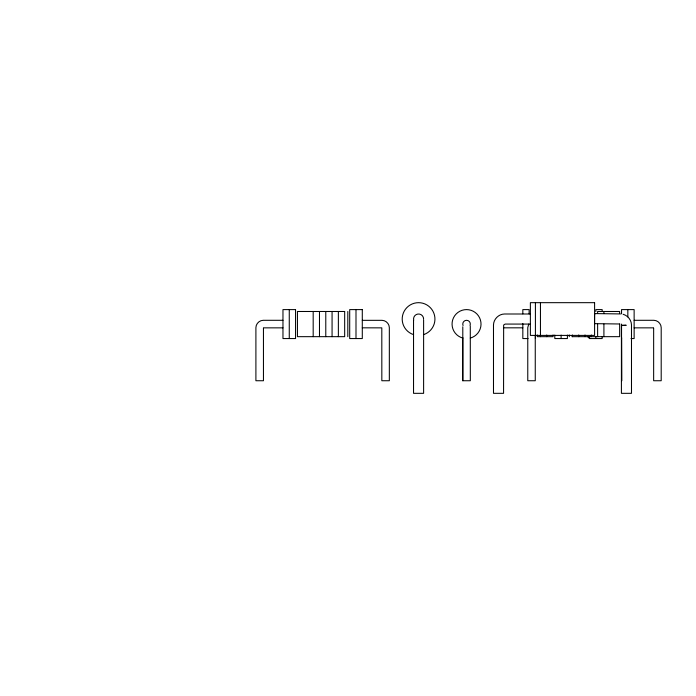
<?xml version="1.0" encoding="UTF-8"?>
<svg xmlns="http://www.w3.org/2000/svg" width="696" height="696" viewBox="0 0 696 696"><rect width="100%" height="100%" fill="white"/><g stroke="black" fill="none" stroke-linecap="round" stroke-linejoin="round"><path stroke-width="1.04" d="M620.519 313.931L594.662 313.591L594.593 314.209L594.523 323.657L619.788 323.988M528.751 324.075L527.768 327.607L527.768 380.738L535.259 380.738L535.259 335.62M623.103 314.27C627.809 315.575 631.394 320.003 631.49 324.919L631.49 393.327L621.415 393.327L621.415 325.58L626.209 325.258L621.415 325.258M622.085 325.537L621.415 325.58M530.378 314L504.487 314C498.667 314.07 493.551 319.177 493.49 325.006L493.49 393.327L503.565 393.327L503.643 325.023L505.148 324.075L530.378 324.075M282.967 320.299L263.201 320.299C259.338 320.351 255.954 323.744 255.902 327.607L255.902 380.738L263.453 380.738L263.453 328.103M362.294 320.334L382.052 320.334C385.906 320.386 389.281 323.762 389.334 327.607L389.334 380.738L381.834 380.738L381.808 327.86L362.294 327.825M634.134 320.299L653.892 320.299C657.763 320.351 661.148 323.744 661.2 327.607L661.2 380.738L653.648 380.738L653.648 328.103M263.697 327.851L282.967 327.851M503.556 327.825L522.827 327.825M634.134 327.851L653.396 327.851M571.929 336.664L619.649 336.664L619.649 324.075M528.073 338.56L522.827 338.56L522.827 323.57M587.668 336.664L589.555 338.56L602.153 338.56L602.153 336.62M630.985 338.56L634.134 338.56L634.134 309.598L621.537 309.598L621.537 313.835M621.824 380.738L621.667 337.769M594.662 313.591L594.715 314.322M627.836 309.598L627.836 316.837M621.537 324.075L621.537 338.56M619.649 313.174L619.649 311.486L597.62 311.486L597.62 313.174M603.91 311.486L603.91 313.174M603.91 324.075L603.91 336.664M602.153 311.538L602.153 309.598L595.854 309.598L595.854 311.538M597.62 324.075L597.62 336.664M595.854 336.62L595.854 338.56M591.322 334.985L591.322 336.664M589.555 336.62L589.555 338.56M585.023 334.985L585.023 336.664M578.733 334.985L578.733 336.664M572.434 334.985L572.434 336.664M569.284 334.985L569.284 336.664M567.397 335.08L567.397 338.56L554.808 338.56L554.808 335.08M561.106 335.08L561.106 338.56M553.042 334.985L553.042 336.664L537.303 336.664L537.303 334.985M546.752 334.985L546.752 336.664M540.453 302.673L540.453 336.664M535.415 302.673L535.415 338.56M529.125 313.835L529.125 309.598L522.827 309.598L522.827 313.835M470.287 326.207L470.322 380.738L462.77 380.738L462.77 337.56M462.797 326.755L462.797 380.738M423.612 319.882L423.612 393.327L413.537 393.327L413.537 320.882M355.995 309.598L355.995 338.56M347.809 311.486L347.809 336.664M338.369 311.486L338.369 336.664M332.07 311.486L332.07 336.664M325.78 311.486L325.78 336.664M319.481 311.486L319.481 336.664M313.183 311.486L313.183 336.664M289.266 309.598L289.266 338.56M462.797 338.065A14.477 14.477 0 0 1 454.679 315.775A14.477 14.477 0 0 1 478.404 315.775A14.477 14.477 0 0 1 470.296 338.065M463.058 325.537A3.776 3.776 0 0 1 466.529 320.299A3.776 3.776 0 0 1 470.044 325.51M413.32 334.541A16.365 16.365 0 0 1 405.368 309.363A16.365 16.365 0 0 1 431.772 309.363A16.365 16.365 0 0 1 423.829 334.541M413.711 320.343A5.037 5.037 0 0 1 417.913 314.044A5.037 5.037 0 0 1 423.612 319.038M594.593 302.673L530.378 302.673L530.378 335.411L594.593 335.411L594.593 302.673M295.556 309.598L282.967 309.598L282.967 338.56L295.556 338.56L295.556 309.598M362.294 309.598L349.697 309.598L349.697 338.56L362.294 338.56L362.294 309.598M344.668 311.486L297.444 311.486L297.444 336.664L344.668 336.664L344.668 311.486"/></g></svg>
